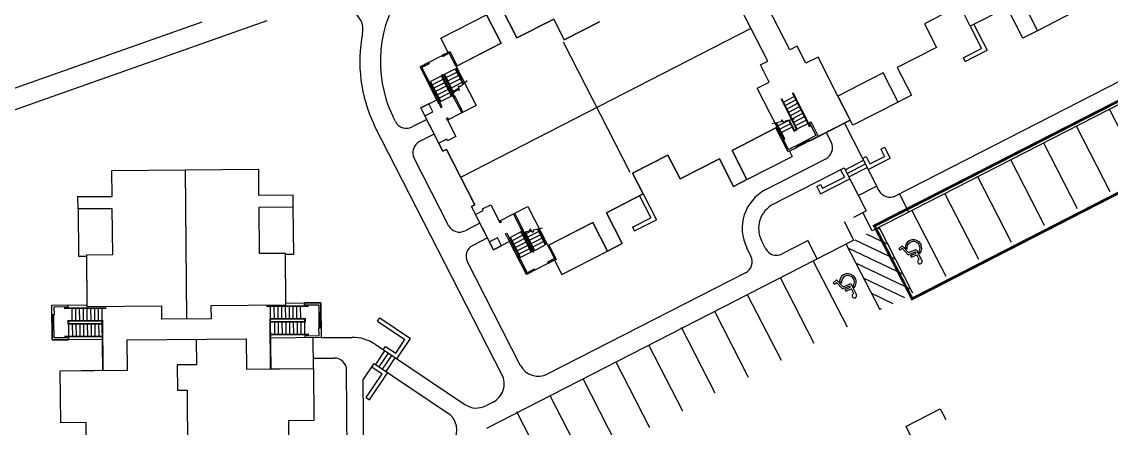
# Model space of a CAD drawing. Header units: feet. Extents: x 2327405 to 2393004, y 6977726 to 7089689.
# Drawn here: x 2342083.8 to 2342349.1, y 7039309.4 to 7039408.3 of the extents above; entities that cross this region are included whole.
import ezdxf

# ---------------------------------------------------------------- set-up
doc = ezdxf.new("R2010")
doc.units = ezdxf.units.FT
doc.header["$MEASUREMENT"] = 0
doc.layers.get('0').update_dxf_attribs({"linetype": 'CONTINUOUS'})
doc.layers.add('s-apts', color=252, linetype='CONTINUOUS')

# ---------------------------------------------------------------- blocks, each defined once
blk = doc.blocks.new('SITEXREF$0$HANDISYM')
at = {"color": 0}
for p, q in [((0.246, 0.423), (0.204, 0.904)), ((0.189, 0.543), (0.182, 0.619)), ((0.281, 0.823), (0.299, 0.623)), ((0.535, 0.623), (0.299, 0.623)), ((0.535, 0.553), (0.305, 0.553)), ((0.305, 0.553), (0.31, 0.493)), ((0.614, 0.493), (0.31, 0.493)), ((0.535, 0.553), (0.535, 0.623)), ((0.743, 0.17), (0.614, 0.493)), ((0.567, 0.423), (0.246, 0.423)), ((0.703, 0.079), (0.567, 0.423)), ((0.615, 0.174), (0.576, 0.271)), ((0.867, 0.143), (0.703, 0.079)), ((0.841, 0.209), (0.743, 0.17)), ((0.867, 0.143), (0.841, 0.209))]:
    blk.add_line(p, q, dxfattribs=at)
for centre, radius, start, end in [((0.292, 0.911), 0.0887, 263.0201, 184.9956), ((0.326, 0.326), 0.326, 116.1872, 332.1153), ((0.326, 0.326), 0.256, 122.4297, 347.4422)]:
    blk.add_arc(centre, radius, start, end, dxfattribs=at)
blk = doc.blocks.new('2005042-10b')
at = {"layer": 's-apts'}
h = blk.add_hatch(dxfattribs=at)
h.set_pattern_fill('ANSI31', color=256, scale=20, angle=289.6475097, style=0)
h.set_pattern_definition([(334.6475, (2341748.2678, 7040066.7936), (1.070465, 2.2592266), [])])
h.paths.add_polyline_path([(2342292.59649, 7039358.30776), (2342290.8805, 7039357.42876), (2342286.43039, 7039355.14922), (2342284.58625, 7039354.20458), (2342292.79298, 7039338.18429), (2342300.80321, 7039342.28747)])
for p, q in [((2342185.81723, 7039404.36122), (2342196.94215, 7039410.06087)), ((2342342.27591, 7039411.86032), (2342331.15099, 7039406.16066)), ((2342054.47698, 7039382.52403), (2342127.70123, 7039408.33219)), ((2342068.79393, 7039382.26862), (2342143.57456, 7039408.62536)), ((2342388.71933, 7039407.54596), (2342290.8805, 7039357.42876)), ((2342190.69623, 7039370.53105), (2342261.37659, 7039406.74285)), ((2342187.60312, 7039400.87541), (2342185.81723, 7039404.36122)), ((2342231.98002, 7039371.64446), (2342215.717, 7039403.38758)), ((2342187.60312, 7039400.87541), (2342186.08272, 7039400.09645)), ((2342186.23471, 7039399.79979), (2342186.08272, 7039400.09645)), ((2342187.90344, 7039400.65474), (2342186.23471, 7039399.79979)), ((2342187.60312, 7039400.87541), (2342188.00758, 7039401.08262)), ((2342189.53735, 7039397.46559), (2342187.90344, 7039400.65474)), ((2342188.00758, 7039401.08262), (2342189.79347, 7039397.59681)), ((2342296.56639, 7039365.95912), (2342363.93591, 7039400.46865)), ((2342182.8194, 7039398.42456), (2342180.77983, 7039397.37962)), ((2342185.45355, 7039388.25718), (2342180.77983, 7039397.37962)), ((2342182.97139, 7039398.12789), (2342181.22849, 7039397.23494)), ((2342185.90221, 7039388.11251), (2342181.22849, 7039397.23494)), ((2342182.8194, 7039398.42456), (2342182.97139, 7039398.12789)), ((2342186.7236, 7039395.55585), (2342189.31942, 7039396.88577)), ((2342189.28142, 7039396.95994), (2342191.26518, 7039393.08792)), ((2342189.42975, 7039397.03594), (2342191.39312, 7039393.20372)), ((2342186.05611, 7039395.21388), (2342183.31196, 7039393.80796)), ((2342186.32575, 7039394.32205), (2342183.72994, 7039392.99213)), ((2342185.90778, 7039395.13788), (2342188.41562, 7039390.24291)), ((2342186.05611, 7039395.21388), (2342188.56396, 7039390.31891)), ((2342186.09136, 7039395.4192), (2342186.38803, 7039395.57119)), ((2342186.09136, 7039395.4192), (2342188.99216, 7039389.75725)), ((2342186.38803, 7039395.57119), (2342189.24805, 7039389.98883)), ((2342186.57527, 7039395.47986), (2342188.89823, 7039390.94577)), ((2342186.7236, 7039395.55585), (2342189.02617, 7039391.06157)), ((2342187.14158, 7039394.74003), (2342189.73739, 7039396.06995)), ((2342187.55955, 7039393.9242), (2342190.15537, 7039395.25412)), ((2342187.97753, 7039393.10837), (2342190.57334, 7039394.43829)), ((2342183.12563, 7039393.80613), (2342185.67148, 7039388.837)), ((2342183.27396, 7039393.88213), (2342185.81981, 7039388.91299)), ((2342186.74373, 7039393.50622), (2342184.14791, 7039392.17631)), ((2342187.1617, 7039392.6904), (2342184.56588, 7039391.36048)), ((2342187.57967, 7039391.87457), (2342184.98386, 7039390.54465)), ((2342188.3955, 7039392.29254), (2342190.99132, 7039393.62246)), ((2342188.81348, 7039391.47672), (2342190.23021, 7039392.20255)), ((2342187.99765, 7039391.05874), (2342185.40183, 7039389.72882)), ((2342188.56396, 7039390.31891), (2342185.81981, 7039388.91299)), ((2342188.87634, 7039390.16608), (2342190.91524, 7039386.18643)), ((2342189.13223, 7039390.39766), (2342191.2119, 7039386.33842)), ((2342272.49077, 7039382.21676), (2342268.7385, 7039389.54066)), ((2342272.72459, 7039382.12588), (2342268.88683, 7039389.61666)), ((2342269.3048, 7039388.80083), (2342271.90062, 7039390.13075)), ((2342269.72278, 7039387.985), (2342272.31859, 7039389.31492)), ((2342275.70039, 7039382.71413), (2342271.48264, 7039390.94658)), ((2342275.84872, 7039382.79013), (2342271.63098, 7039391.02257)), ((2342286.20629, 7039383.13406), (2342282.55851, 7039390.25402)), ((2342185.45355, 7039388.25718), (2342185.87152, 7039387.44135)), ((2342185.87152, 7039387.44135), (2342186.16819, 7039387.59334)), ((2342186.16819, 7039387.59334), (2342185.90221, 7039388.11251)), ((2342270.14075, 7039387.16918), (2342272.73657, 7039388.4991)), ((2342270.55873, 7039386.35335), (2342273.15454, 7039387.68327)), ((2342270.9767, 7039385.53752), (2342273.57252, 7039386.86744)), ((2342297.18288, 7039388.75772), (2342286.20629, 7039383.13406)), ((2342297.18288, 7039388.75772), (2342286.20629, 7039383.13406)), ((2342356.87522, 7039371.00896), (2342348.66853, 7039387.02928)), ((2342174.79356, 7039384.02592), (2342174.10445, 7039385.37095)), ((2342182.39143, 7039384.54774), (2342178.83146, 7039382.72386)), ((2342187.53611, 7039384.92336), (2342187.23944, 7039384.77137)), ((2342187.42943, 7039384.40054), (2342187.23944, 7039384.77137)), ((2342187.72609, 7039384.55253), (2342187.53611, 7039384.92336)), ((2342270.49911, 7039377.24035), (2342267.07932, 7039383.9153)), ((2342269.5446, 7039379.56033), (2342267.43922, 7039383.66973)), ((2342269.69293, 7039379.63632), (2342267.60794, 7039383.70593)), ((2342270.57885, 7039384.30372), (2342267.98303, 7039382.9738)), ((2342270.99682, 7039383.48789), (2342268.40101, 7039382.15797)), ((2342271.90877, 7039381.7079), (2342270.56056, 7039384.33941)), ((2342271.9716, 7039381.95077), (2342270.72928, 7039384.37561)), ((2342271.39468, 7039384.72169), (2342273.99049, 7039386.05161)), ((2342271.81265, 7039383.90587), (2342274.40847, 7039385.23578)), ((2342272.23062, 7039383.09004), (2342274.82644, 7039384.41996)), ((2342272.6486, 7039382.27421), (2342275.24442, 7039383.60413)), ((2342275.57816, 7039383.77512), (2342276.02316, 7039384.0031)), ((2342275.57816, 7039383.77512), (2342277.17407, 7039380.66014)), ((2342277.84705, 7039380.44313), (2342276.02316, 7039384.0031)), ((2342277.84705, 7039380.44313), (2342285.56033, 7039384.39489)), ((2342284.1279, 7039383.66101), (2342292.5286, 7039367.26146)), ((2342200.70984, 7039322.4754), (2342169.60269, 7039383.19593)), ((2342184.21532, 7039380.98777), (2342180.65534, 7039379.16388)), ((2342270.43043, 7039376.64336), (2342267.42862, 7039382.50249)), ((2342271.4148, 7039382.67206), (2342268.81898, 7039381.34214)), ((2342271.90877, 7039381.7079), (2342272.72459, 7039382.12588)), ((2342271.9811, 7039381.93223), (2342272.50027, 7039382.19821)), ((2342279.67793, 7039381.38115), (2342280.89596, 7039379.00334)), ((2342348.86506, 7039366.90563), (2342340.65838, 7039382.92594)), ((2342275.35791, 7039379.63603), (2342272.39126, 7039378.11612)), ((2342275.4339, 7039379.4877), (2342272.46726, 7039377.96779)), ((2342277.17407, 7039380.66014), (2342275.46824, 7039379.78619)), ((2342275.46824, 7039379.78619), (2342275.69623, 7039379.3412)), ((2342275.69623, 7039379.3412), (2342277.84705, 7039380.44313)), ((2342340.8549, 7039362.80229), (2342332.64822, 7039378.8226)), ((2342260.39647, 7039369.91087), (2342271.37306, 7039375.53453)), ((2342270.7271, 7039376.79535), (2342270.43043, 7039376.64336)), ((2342270.49911, 7039377.24035), (2342272.20493, 7039378.11429)), ((2342272.43292, 7039377.6693), (2342270.7271, 7039376.79535)), ((2342270.7271, 7039376.79535), (2342271.37306, 7039375.53453)), ((2342272.20493, 7039378.11429), (2342272.43292, 7039377.6693)), ((2342290.33934, 7039373.72863), (2342293.89944, 7039375.55229)), ((2342292.9876, 7039377.33234), (2342293.87763, 7039377.78826)), ((2342187.7397, 7039358.75686), (2342179.35328, 7039375.12598)), ((2342264.95636, 7039367.46756), (2342279.59364, 7039374.96553)), ((2342284.31533, 7039372.32817), (2342288.76545, 7039374.60775)), ((2342284.77125, 7039371.43815), (2342289.22136, 7039373.71773)), ((2342288.53749, 7039375.05276), (2342289.42751, 7039375.50868)), ((2342289.90524, 7039372.38269), (2342295.24537, 7039375.11819)), ((2342332.84474, 7039358.69896), (2342324.63806, 7039374.71927)), ((2342123.57182, 7039372.32002), (2342123.88731, 7039335.98805)), ((2342266.7931, 7039363.91416), (2342284.08737, 7039372.77318)), ((2342278.76904, 7039367.80173), (2342284.10918, 7039370.53722)), ((2342285.22716, 7039370.54813), (2342289.67728, 7039372.8277)), ((2342324.83458, 7039354.59562), (2342316.6279, 7039370.61593)), ((2342277.42311, 7039368.23584), (2342278.31313, 7039368.69175)), ((2342278.33494, 7039366.45579), (2342285.45512, 7039370.10311)), ((2342299.79692, 7039361.95617), (2342297.53006, 7039366.41277)), ((2342316.82449, 7039350.49228), (2342308.61776, 7039366.51256)), ((2342097.48718, 7039362.75983), (2342097.58704, 7039351.26026)), ((2342149.81854, 7039363.21424), (2342149.9184, 7039351.71467)), ((2342308.86501, 7039346.29001), (2342300.65828, 7039362.3103)), ((2342200.04466, 7039359.77737), (2342200.23465, 7039359.40654)), ((2342200.34133, 7039359.92936), (2342200.53132, 7039359.55853)), ((2342205.56937, 7039357.58362), (2342203.53047, 7039361.56326)), ((2342205.90682, 7039357.65601), (2342203.82714, 7039361.71526)), ((2342286.42712, 7039355.15556), (2342284.16025, 7039359.61217)), ((2342290.88372, 7039357.42243), (2342288.61685, 7039361.87903)), ((2342195.33758, 7039359.27869), (2342191.7776, 7039357.4548)), ((2342200.53132, 7039359.55853), (2342200.23465, 7039359.40654)), ((2342205.51093, 7039357.2408), (2342202.76678, 7039355.83488)), ((2342208.20602, 7039352.2545), (2342205.30522, 7039357.91645)), ((2342207.87044, 7039352.26984), (2342205.36259, 7039357.1648)), ((2342208.01877, 7039352.34583), (2342205.51093, 7039357.2408)), ((2342208.50268, 7039352.40649), (2342205.64266, 7039357.98885)), ((2342208.53794, 7039352.61182), (2342206.21498, 7039357.1459)), ((2342208.68627, 7039352.68781), (2342206.3837, 7039357.1821)), ((2342206.5964, 7039356.76695), (2342208.01313, 7039357.49279)), ((2342207.01437, 7039355.95112), (2342209.61019, 7039357.28104)), ((2342211.32008, 7039353.94356), (2342209.33632, 7039357.81558)), ((2342211.46841, 7039354.01956), (2342209.50505, 7039357.85178)), ((2342300.80321, 7039342.28747), (2342292.59649, 7039358.30776)), ((2342197.16146, 7039355.71871), (2342193.60149, 7039353.89482)), ((2342286.43039, 7039355.14922), (2342196.95313, 7039309.31517)), ((2342201.60257, 7039356.73656), (2342201.89923, 7039356.88855)), ((2342202.02054, 7039355.92073), (2342201.60257, 7039356.73656)), ((2342201.89923, 7039356.88855), (2342202.16522, 7039356.36939)), ((2342202.02054, 7039355.92073), (2342206.69426, 7039346.79829)), ((2342202.16522, 7039356.36939), (2342206.83893, 7039347.24695)), ((2342205.16429, 7039350.78976), (2342202.61845, 7039355.75889)), ((2342205.31262, 7039350.86575), (2342202.76678, 7039355.83488)), ((2342205.78057, 7039356.34898), (2342203.18475, 7039355.01906)), ((2342206.19854, 7039355.53315), (2342203.60273, 7039354.20323)), ((2342206.61652, 7039354.71732), (2342204.0207, 7039353.3874)), ((2342207.43234, 7039355.13529), (2342210.02816, 7039356.46521)), ((2342207.85032, 7039354.31947), (2342210.44614, 7039355.64939)), ((2342208.26829, 7039353.50364), (2342210.86411, 7039354.83356)), ((2342264.88658, 7039353.13584), (2342263.92749, 7039355.05533)), ((2342275.26327, 7039355.04676), (2342268.93795, 7039351.80666)), ((2342277.51391, 7039350.62183), (2342275.24704, 7039355.07843)), ((2342149.9184, 7039351.71467), (2342147.91847, 7039351.69731)), ((2342207.03449, 7039353.90149), (2342204.43868, 7039352.57157)), ((2342207.45247, 7039353.08566), (2342204.85665, 7039351.75575)), ((2342208.01877, 7039352.34583), (2342205.27463, 7039350.93992)), ((2342208.20602, 7039352.2545), (2342208.50268, 7039352.40649)), ((2342208.68627, 7039352.68781), (2342211.28208, 7039354.01773)), ((2342211.87999, 7039353.85589), (2342213.51389, 7039350.66674)), ((2342213.92201, 7039350.5013), (2342212.13612, 7039353.98711)), ((2342215.30344, 7039346.80827), (2342226.42836, 7039352.50793)), ((2342261.35317, 7039351.25832), (2342260.34929, 7039353.26745)), ((2342292.79298, 7039338.18429), (2342284.58625, 7039354.20458)), ((2342097.58704, 7039351.26026), (2342099.58696, 7039351.27763)), ((2342205.16023, 7039324.75442), (2342192.29942, 7039349.85692)), ((2342213.51389, 7039350.66674), (2342211.84515, 7039349.81179)), ((2342211.84515, 7039349.81179), (2342211.99714, 7039349.51513)), ((2342213.51755, 7039350.29408), (2342211.99714, 7039349.51513)), ((2342213.51755, 7039350.29408), (2342213.92201, 7039350.5013)), ((2342213.51755, 7039350.29408), (2342215.30344, 7039346.80827)), ((2342284.83458, 7039333.97991), (2342276.62786, 7039350.00019)), ((2342208.73383, 7039347.84323), (2342206.69426, 7039346.79829)), ((2342208.58184, 7039348.1399), (2342206.83893, 7039347.24695)), ((2342208.73383, 7039347.84323), (2342208.58184, 7039348.1399)), ((2342260.03724, 7039347.24734), (2342211.88975, 7039322.58415)), ((2342276.77371, 7039329.97556), (2342268.56699, 7039345.99585)), ((2342268.76357, 7039325.87219), (2342260.55685, 7039341.89248)), ((2342091.1067, 7039339.37021), (2342095.10655, 7039339.40494)), ((2342091.12769, 7039336.95363), (2342091.1067, 7039339.37021)), ((2342095.11089, 7039338.90496), (2342091.61102, 7039338.87457)), ((2342091.61102, 7039338.87457), (2342091.62767, 7039336.95798)), ((2342094.11274, 7039338.68795), (2342104.36235, 7039338.77695)), ((2342094.11419, 7039338.52129), (2342104.3638, 7039338.61029)), ((2342095.11089, 7039338.90496), (2342095.10655, 7039339.40494)), ((2342096.05611, 7039335.62138), (2342096.03078, 7039338.53793)), ((2342096.97274, 7039335.62934), (2342096.94741, 7039338.54589)), ((2342097.88937, 7039335.6373), (2342097.86404, 7039338.55385)), ((2342098.806, 7039335.64526), (2342098.78068, 7039338.56181)), ((2342099.72263, 7039335.65322), (2342099.69731, 7039338.56977)), ((2342100.63927, 7039335.66118), (2342100.61394, 7039338.57773)), ((2342101.5559, 7039335.66913), (2342101.53057, 7039338.58569)), ((2342102.47253, 7039335.67709), (2342102.44721, 7039338.59365)), ((2342103.38916, 7039335.68505), (2342103.36384, 7039338.60161)), ((2342153.6105, 7039339.2046), (2342143.36088, 7039339.11559)), ((2342153.61194, 7039339.03793), (2342143.36233, 7039338.94893)), ((2342144.38762, 7039336.04106), (2342144.36229, 7039338.95762)), ((2342145.30425, 7039336.04902), (2342145.27892, 7039338.96558)), ((2342146.22088, 7039336.05698), (2342146.19556, 7039338.97354)), ((2342147.13751, 7039336.06494), (2342147.11219, 7039338.98149)), ((2342148.05415, 7039336.0729), (2342148.02882, 7039338.98945)), ((2342148.97078, 7039336.08086), (2342148.94545, 7039338.99741)), ((2342149.88741, 7039336.08882), (2342149.86208, 7039339.00537)), ((2342150.80404, 7039336.09678), (2342150.77872, 7039339.01333)), ((2342151.72067, 7039336.10474), (2342151.69535, 7039339.02129)), ((2342156.60423, 7039339.93895), (2342152.60438, 7039339.90422)), ((2342152.60872, 7039339.40424), (2342152.60438, 7039339.90422)), ((2342152.60872, 7039339.40424), (2342156.10859, 7039339.43463)), ((2342156.10859, 7039339.43463), (2342156.12524, 7039337.51803)), ((2342156.62522, 7039337.52238), (2342156.60423, 7039339.93895)), ((2342091.62767, 7039336.95798), (2342091.12769, 7039336.95363)), ((2342091.40951, 7039333.28928), (2342091.37768, 7039336.9558)), ((2342091.57617, 7039333.29072), (2342091.54434, 7039336.95725)), ((2342152.80397, 7039336.11414), (2342144.26262, 7039336.03997)), ((2342144.36863, 7039323.8321), (2342144.26262, 7039336.03997)), ((2342152.61792, 7039335.94585), (2342144.38906, 7039335.8744)), ((2342144.49362, 7039323.83319), (2342144.38906, 7039335.8744)), ((2342152.63875, 7039335.94603), (2342152.64382, 7039335.36272)), ((2342152.80397, 7039336.11414), (2342152.81193, 7039335.19751)), ((2342156.12524, 7039337.51803), (2342156.62522, 7039337.52238)), ((2342156.2404, 7039333.85223), (2342156.20857, 7039337.51876)), ((2342156.40706, 7039333.85368), (2342156.37523, 7039337.5202)), ((2342170.99787, 7039336.25354), (2342178.47337, 7039331.24186)), ((2342260.75343, 7039321.76883), (2342252.5467, 7039337.78911)), ((2342091.6595, 7039333.29145), (2342091.15952, 7039333.28711)), ((2342091.15952, 7039333.28711), (2342091.18051, 7039330.87053)), ((2342091.67615, 7039331.37485), (2342091.6595, 7039333.29145)), ((2342094.97281, 7039335.61197), (2342103.51416, 7039335.68614)), ((2342094.97281, 7039335.61197), (2342094.98077, 7039334.69534)), ((2342094.98077, 7039334.69534), (2342103.39712, 7039334.76842)), ((2342095.14092, 7039335.44676), (2342095.14599, 7039334.86345)), ((2342095.14743, 7039334.69679), (2342095.17276, 7039331.78023)), ((2342095.16175, 7039335.44694), (2342103.39061, 7039335.51839)), ((2342095.16682, 7039334.86363), (2342103.39568, 7039334.93508)), ((2342096.06407, 7039334.70475), (2342096.08939, 7039331.78819)), ((2342096.9807, 7039334.71271), (2342097.00602, 7039331.79615)), ((2342097.89733, 7039334.72066), (2342097.92266, 7039331.80411)), ((2342098.81396, 7039334.72862), (2342098.83929, 7039331.81207)), ((2342099.73059, 7039334.73658), (2342099.75592, 7039331.82003)), ((2342100.64723, 7039334.74454), (2342100.67255, 7039331.82799)), ((2342101.56386, 7039334.7525), (2342101.58918, 7039331.83595)), ((2342102.48049, 7039334.76046), (2342102.50582, 7039331.84391)), ((2342103.49517, 7039323.47718), (2342103.39061, 7039335.51839)), ((2342103.62016, 7039323.47827), (2342103.51416, 7039335.68614)), ((2342152.62299, 7039335.36254), (2342144.39413, 7039335.29109)), ((2342152.81193, 7039335.19751), (2342144.39558, 7039335.12443)), ((2342145.31221, 7039335.13239), (2342145.33753, 7039332.21583)), ((2342146.22884, 7039335.14035), (2342146.25417, 7039332.22379)), ((2342147.14547, 7039335.14831), (2342147.1708, 7039332.23175)), ((2342148.06211, 7039335.15627), (2342148.08743, 7039332.23971)), ((2342148.97874, 7039335.16422), (2342149.00406, 7039332.24767)), ((2342149.89537, 7039335.17218), (2342149.9207, 7039332.25563)), ((2342150.812, 7039335.18014), (2342150.83733, 7039332.26359)), ((2342151.72863, 7039335.1881), (2342151.75396, 7039332.27155)), ((2342152.64527, 7039335.19606), (2342152.67059, 7039332.27951)), ((2342156.15707, 7039333.85151), (2342156.65705, 7039333.85585)), ((2342156.17372, 7039331.93491), (2342156.15707, 7039333.85151)), ((2342156.65705, 7039333.85585), (2342156.67804, 7039331.43927)), ((2342170.44102, 7039335.42293), (2342177.08591, 7039330.9681)), ((2342252.62943, 7039317.88771), (2342244.42275, 7039333.90803)), ((2342091.18051, 7039330.87053), (2342095.18036, 7039330.90526)), ((2342095.17602, 7039331.40524), (2342091.67615, 7039331.37485)), ((2342094.1728, 7039331.77155), (2342103.42245, 7039331.85186)), ((2342094.17424, 7039331.60489), (2342103.4239, 7039331.6852)), ((2342095.17602, 7039331.40524), (2342095.18036, 7039330.90526)), ((2342126.26397, 7039331.0085), (2342126.31751, 7039324.84207)), ((2342153.67055, 7039332.28819), (2342144.4209, 7039332.20787)), ((2342153.672, 7039332.12153), (2342144.42235, 7039332.04121)), ((2342152.67385, 7039331.90452), (2342156.17372, 7039331.93491)), ((2342152.67385, 7039331.90452), (2342152.67819, 7039331.40454)), ((2342156.67804, 7039331.43927), (2342152.67819, 7039331.40454)), ((2342154.82657, 7039323.92291), (2342154.76144, 7039331.42263)), ((2342156.67804, 7039331.43927), (2342164.17765, 7039331.50439)), ((2342169.83301, 7039329.81088), (2342191.71512, 7039315.14083)), ((2342172.36667, 7039329.31622), (2342174.8585, 7039327.64566)), ((2342244.73327, 7039313.56185), (2342236.52659, 7039329.58216)), ((2342154.80486, 7039326.42282), (2342159.87128, 7039326.46681)), ((2342169.5824, 7039325.16316), (2342187.48991, 7039313.15773)), ((2342236.72311, 7039309.45851), (2342228.51643, 7039325.47882)), ((2342126.31751, 7039324.84207), (2342121.65102, 7039324.80155)), ((2342121.65102, 7039324.80155), (2342121.70457, 7039318.63511)), ((2342163.37793, 7039256.82293), (2342162.89725, 7039323.48855)), ((2342169.02555, 7039324.33255), (2342171.51738, 7039322.66199)), ((2342167.37773, 7039256.86449), (2342166.91398, 7039321.1829)), ((2342228.71295, 7039305.35518), (2342220.50627, 7039321.37549)), ((2342121.70457, 7039318.63511), (2342124.03781, 7039318.65537)), ((2342124.03781, 7039318.65537), (2342124.53854, 7039260.99088)), ((2342220.70279, 7039301.25184), (2342212.49611, 7039317.27215)), ((2342167.61941, 7039316.84771), (2342168.45002, 7039316.29086)), ((2342198.53936, 7039315.74551), (2342196.77893, 7039314.84375)), ((2342212.57882, 7039297.37074), (2342204.37214, 7039313.39105)), ((2342299.06783, 7039309.819), (2342307.46893, 7039314.12265, 0)), ((2342307.46893, 7039314.12265, 0), (2342308.81103, 7039311.4714)), ((2342299.06783, 7039309.819), (2342307.32528, 7039293.69975))]:
    blk.add_line(p, q, dxfattribs=at)
for points in [[(2342200.50213, 7039411.88476), (2342204.3399, 7039404.39398), (2342213.314, 7039408.9917), (2342215.89785, 7039403.9484), (2342224.50112, 7039408.35613)], [(2342327.5792, 7039413.13228), (2342331.15099, 7039406.16066), (2342327.59101, 7039404.33677), (2342323.75324, 7039411.82756), (2342314.77914, 7039407.22984), (2342312.1953, 7039412.27314), (2342303.59202, 7039407.8654), (2342306.55584, 7039402.08044), (2342296.9884, 7039397.17874), (2342300.44619, 7039390.42962), (2342297.18288, 7039388.75772), (2342293.53511, 7039395.87767), (2342282.55851, 7039390.25402), (2342285.56033, 7039384.39489), (2342270.43043, 7039376.64336), (2342267.42862, 7039382.50249), (2342256.74869, 7039377.03082), (2342260.39647, 7039369.91087), (2342257.13315, 7039368.23897), (2342253.67536, 7039374.98809), (2342244.10793, 7039370.08639), (2342241.14411, 7039375.87135), (2342232.54083, 7039371.46362), (2342235.12468, 7039366.42032), (2342226.15057, 7039361.8226), (2342229.98834, 7039354.33181), (2342226.42836, 7039352.50793), (2342222.85658, 7039359.47954), (2342212.13612, 7039353.98711), (2342213.92201, 7039350.5013), (2342206.69426, 7039346.79829), (2342202.59051, 7039354.80824), (2342198.6597, 7039352.79436), (2342193.26403, 7039363.32596), (2342194.15402, 7039363.78193), (2342187.23844, 7039377.28017), (2342186.34845, 7039376.8242), (2342180.95278, 7039387.3558), (2342184.88358, 7039389.36967), (2342180.77983, 7039397.37962), (2342188.00758, 7039401.08262), (2342189.79347, 7039397.59681), (2342200.51394, 7039403.08925), (2342196.94215, 7039410.06087)], [(2342327.5792, 7039413.13228), (2342331.15099, 7039406.16066), (2342327.59101, 7039404.33677), (2342323.75324, 7039411.82756), (2342314.77914, 7039407.22984), (2342312.1953, 7039412.27314), (2342303.59202, 7039407.8654), (2342306.55584, 7039402.08044), (2342296.9884, 7039397.17874), (2342300.44619, 7039390.42962), (2342297.18288, 7039388.75772), (2342293.53511, 7039395.87767), (2342282.55851, 7039390.25402), (2342277.69481, 7039399.74728), (2342274.72816, 7039398.22738), (2342272.60029, 7039402.38068), (2342270.8203, 7039401.46874), (2342262.6128, 7039417.48863)], [(2342224.50112, 7039408.35613), (2342215.89785, 7039403.9484), (2342213.314, 7039408.9917), (2342204.3399, 7039404.39398), (2342200.50213, 7039411.88476)], [(2342196.94215, 7039410.06087), (2342200.51394, 7039403.08925), (2342189.53735, 7039397.46559), (2342194.40105, 7039387.97232), (2342187.42943, 7039384.40054), (2342189.48131, 7039380.39557), (2342187.47882, 7039379.36963), (2342187.28883, 7039379.74046), (2342185.36051, 7039378.75252), (2342186.34845, 7039376.8242), (2342187.23844, 7039377.28017), (2342194.15402, 7039363.78193), (2342193.26403, 7039363.32596), (2342194.25197, 7039361.39764), (2342196.18029, 7039362.38558), (2342195.9903, 7039362.75641), (2342197.99279, 7039363.78235), (2342200.04466, 7039359.77737), (2342207.01628, 7039363.34916), (2342211.87999, 7039353.85589), (2342222.85658, 7039359.47954), (2342226.42836, 7039352.50793), (2342229.98834, 7039354.33181), (2342226.15057, 7039361.8226), (2342235.12468, 7039366.42032), (2342232.54083, 7039371.46362), (2342241.14411, 7039375.87135), (2342244.10793, 7039370.08639), (2342253.67536, 7039374.98809), (2342257.13315, 7039368.23897), (2342260.39647, 7039369.91087), (2342256.74869, 7039377.03082), (2342267.72528, 7039382.65448), (2342262.86158, 7039392.14775), (2342265.82822, 7039393.66765), (2342263.70035, 7039397.82096), (2342265.48034, 7039398.7329), (2342257.27284, 7039414.7528)], [(2342315.66914, 7039407.68579), (2342318.88074, 7039401.41679)], [(2342314.77914, 7039407.22984), (2342317.53282, 7039401.85469)], [(2342313.07297, 7039399.59411), (2342317.53282, 7039401.85469)], [(2342313.07297, 7039399.59411), (2342313.52892, 7039398.7041)], [(2342313.52892, 7039398.7041), (2342318.88074, 7039401.41679)], [(2342192.22032, 7039393.98148), (2342190.53819, 7039392.4591), (2342190.01732, 7039392.66207), (2342190.31762, 7039391.58512), (2342189.79675, 7039391.78808), (2342188.11461, 7039390.2657)], [(2342185.36051, 7039378.75252), (2342180.95278, 7039387.3558), (2342184.88358, 7039389.36967)], [(2342271.91056, 7039384.62905), (2342269.6923, 7039384.15313), (2342269.55275, 7039383.61181), (2342268.8541, 7039384.48467), (2342268.71455, 7039383.94335), (2342266.49628, 7039383.46743)], [(2342292.9876, 7039377.33234), (2342293.89944, 7039375.55229)], [(2342293.87763, 7039377.78826), (2342295.24537, 7039375.11819)], [(2342289.42751, 7039375.50868), (2342290.33934, 7039373.72863)], [(2342099.52113, 7039301.27517), (2342099.43865, 7039310.77481), (2342093.27221, 7039310.72127), (2342093.16223, 7039323.38746), (2342103.49517, 7039323.47718), (2342103.43005, 7039330.9769), (2342091.18051, 7039330.87053), (2342091.1067, 7039339.37021), (2342099.68971, 7039339.44474), (2342099.58407, 7039351.61095), (2342105.91716, 7039351.66594), (2342105.8202, 7039362.83219), (2342097.48718, 7039362.75983), (2342097.46113, 7039365.75971), (2342105.79415, 7039365.83207), (2342105.73916, 7039372.16517), (2342141.40448, 7039372.47486), (2342141.45947, 7039366.14177), (2342149.79249, 7039366.21413), (2342149.81854, 7039363.21424), (2342141.48552, 7039363.14188), (2342141.58248, 7039351.97564), (2342147.91558, 7039352.03063), (2342148.02122, 7039339.86442), (2342156.60423, 7039339.93895), (2342156.67804, 7039331.43927), (2342144.30351, 7039331.33182), (2342144.36863, 7039323.8321), (2342154.82657, 7039323.92291), (2342154.93655, 7039311.25672), (2342148.77012, 7039311.20318), (2342148.85261, 7039301.70353)], [(2342283.19735, 7039372.31727), (2342284.10918, 7039370.53722)], [(2342284.08737, 7039372.77318), (2342289.4462, 7039362.31186)], [(2342277.42311, 7039368.23584), (2342278.33494, 7039366.45579)], [(2342278.31313, 7039368.69175), (2342278.76904, 7039367.80173)], [(2342291.99963, 7039368.29408), (2342287.54952, 7039366.0145)], [(2342234.23467, 7039365.96437), (2342236.98835, 7039360.58922)], [(2342235.12468, 7039366.42032), (2342238.33627, 7039360.15132)], [(2342286.38855, 7039360.7456), (2342289.4462, 7039362.31186)], [(2342202.59051, 7039354.80824), (2342198.6597, 7039352.79436), (2342194.25197, 7039361.39764)], [(2342232.5285, 7039358.32865), (2342236.98835, 7039360.58922)], [(2342232.98445, 7039357.43863), (2342238.33627, 7039360.15132)], [(2342210.61953, 7039358.06881), (2342208.40126, 7039357.59288), (2342208.26171, 7039357.05156), (2342207.56306, 7039357.92442), (2342207.42351, 7039357.3831), (2342205.20524, 7039356.90718)], [(2342232.5285, 7039358.32865), (2342232.98445, 7039357.43863)], [(2342170.44102, 7039335.42293), (2342170.99787, 7039336.25354)], [(2342099.52113, 7039301.27517), (2342099.43865, 7039310.77481), (2342093.27221, 7039310.72127), (2342093.16223, 7039323.38746), (2342109.49494, 7039323.52928), (2342109.43127, 7039330.86234), (2342138.43017, 7039331.11414), (2342138.49385, 7039323.78109), (2342154.82657, 7039323.92291), (2342154.93655, 7039311.25672), (2342148.77012, 7039311.20318), (2342148.85261, 7039301.70353)], [(2342174.8585, 7039327.64566), (2342177.08591, 7039330.9681)], [(2342175.13226, 7039326.2582), (2342178.47337, 7039331.24186)], [(2342169.99771, 7039324.88474), (2342172.22512, 7039328.20718)], [(2342171.80981, 7039328.48561), (2342172.36667, 7039329.31622)], [(2342166.91398, 7039321.1829), (2342169.5824, 7039325.16316)], [(2342170.82832, 7039324.32788), (2342173.05573, 7039327.65033)], [(2342171.65893, 7039323.77103), (2342173.88634, 7039327.09347)], [(2342172.48954, 7039323.21418), (2342174.71695, 7039326.53662)], [(2342167.61941, 7039316.84771), (2342171.51738, 7039322.66199)], [(2342168.45002, 7039316.29086), (2342172.90485, 7039322.93575)]]:
    blk.add_lwpolyline(points, dxfattribs=at)
blk.add_lwpolyline([(2342182.58083, 7039424.52821), (2342176.98314, 7039416.80075, 0.274376103), (2342174.10445, 7039385.37095)], format="xyb", dxfattribs=at)
at = {"layer": 's-apts', "const_width": 0.66667, "elevation": 0}
blk.add_lwpolyline([(2342389.46075, 7039408.76651), (2342291.41807, 7039358.64894), (2342300.6222, 7039340.89044), (2342398.62038, 7039391.15205)], close=True, dxfattribs=at)
at = {"layer": 's-apts'}
for points in [[(2342181.94072, 7039385.42747), (2342183.86904, 7039386.41541), (2342182.8811, 7039388.34374), (2342180.95278, 7039387.3558)], [(2342141.40448, 7039372.47486), (2342141.45947, 7039366.14177), (2342149.79249, 7039366.21413), (2342149.81854, 7039363.21424), (2342141.48552, 7039363.14188), (2342141.58248, 7039351.97564), (2342147.91558, 7039352.03063), (2342148.02556, 7039339.36444), (2342129.85958, 7039339.2067), (2342129.88708, 7039336.04015), (2342117.88753, 7039335.93595), (2342117.86003, 7039339.1025), (2342099.69405, 7039338.94476), (2342099.58407, 7039351.61095), (2342105.91716, 7039351.66594), (2342105.8202, 7039362.83219), (2342097.48718, 7039362.75983), (2342097.46113, 7039365.75971), (2342105.79415, 7039365.83207), (2342105.73916, 7039372.16517)], [(2342198.6597, 7039352.79436), (2342200.58802, 7039353.7823), (2342199.60008, 7039355.71062), (2342197.67176, 7039354.72268)]]:
    blk.add_lwpolyline(points, close=True, dxfattribs=at)
for centre, radius, start, end in [((2342161.85394, 7039406.46341), 5, 349.0075723, 86.8104233), ((2342202.02541, 7039398.66037), 35.9223, 169.0075723, 205.4528505), ((2342177.46354, 7039385.39384), 3, 207.1275097, 297.1275097), ((2342182.02326, 7039376.4939), 3, 117.1275097, 207.1275097), ((2342278.2259, 7039377.6356, -0.00001), 3, 297.1238652, 27.1238652), ((2342269.87173, 7039358.02541), 10.64495, 117.5004647, 206.5493721), ((2342295.19867, 7039368.6292), 3, 207.1238652, 297.1234514), ((2342269.87173, 7039358.02541), 6.64495, 117.6005224, 206.5493721), ((2342190.40968, 7039360.12478), 3, 207.1275097, 297.1275097), ((2342194.96941, 7039351.22484), 3, 117.1275097, 207.1275097), ((2342267.57023, 7039354.47674), 3, 206.5493721, 297.1234514), ((2342258.66952, 7039349.91742, -0.00001), 3, 297.1234514, 26.5493092), ((2342164.26448, 7039321.50477), 10, 56.1615783, 90.4975097), ((2342159.89733, 7039323.46692), 3, 0.4131098, 90.4975097), ((2342196.25981, 7039320.19565), 5, 297.1234514, 27.1260749), ((2342209.6102, 7039327.03428), 5, 207.1275097, 297.1234514), ((2342194.49938, 7039319.29388), 5, 236.1615783, 297.1234514), ((2342184.70565, 7039309.00468), 5, 326.1615783, 56.1615783)]:
    blk.add_arc(centre, radius, start, end, dxfattribs=at)
at = {"layer": 's-apts', "xscale": 6.250000000109683, "yscale": 6.250000000109683, "zscale": 6.250000000109683, "rotation": 202.0015343676487}
for p in [(2342302.06093, 7039355.91244), (2342286.0923, 7039347.60487)]:
    blk.add_blockref('SITEXREF$0$HANDISYM', p, dxfattribs=at)

msp = doc.modelspace()

# ---------------------------------------------------------------- block references
msp.add_blockref('2005042-10b', (0, 0))
msp.add_blockref('2005042-10b', (0, 0))

doc.saveas('drawing.dxf')
